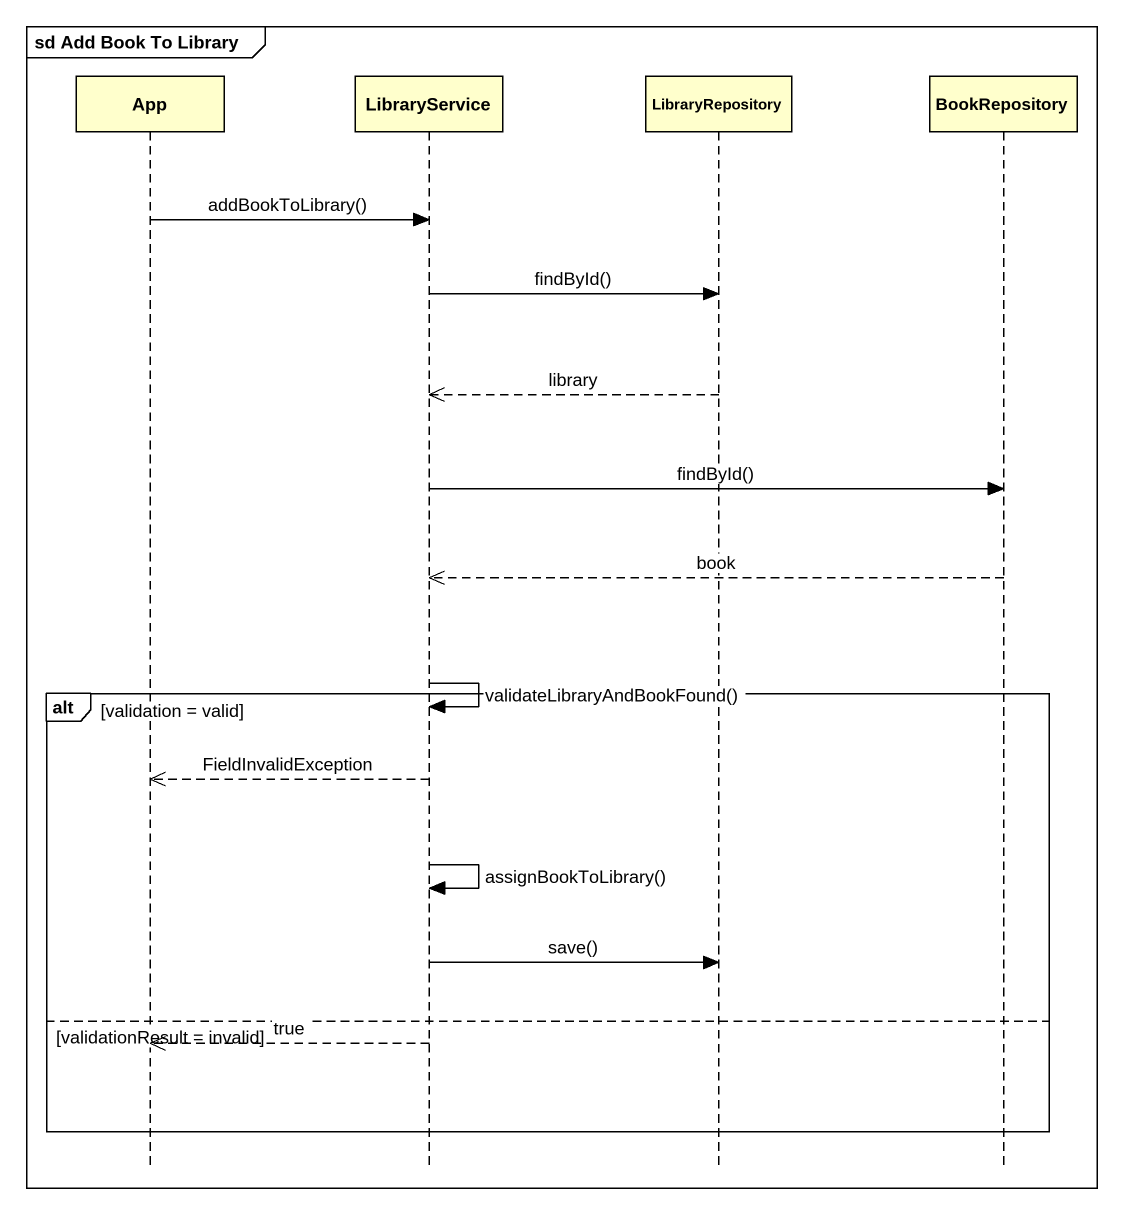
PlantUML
@startuml
mainframe sd Add Book To Library
hide footbox
participant App
participant LibraryService
participant LibraryRepository
participant BookRepository

App -> LibraryService : addBookToLibrary()
LibraryService -> LibraryRepository : findById()
LibraryRepository -->> LibraryService : library
LibraryService -> BookRepository : findById()
BookRepository -->> LibraryService : book
LibraryService -> LibraryService : validateLibraryAndBookFound()
alt validation = valid
  LibraryService -->> App : FieldInvalidException
  LibraryService -> LibraryService : assignBookToLibrary()
  LibraryService -> LibraryRepository : save()
else validationResult = invalid
  LibraryService -->> App : true
end
@enduml
